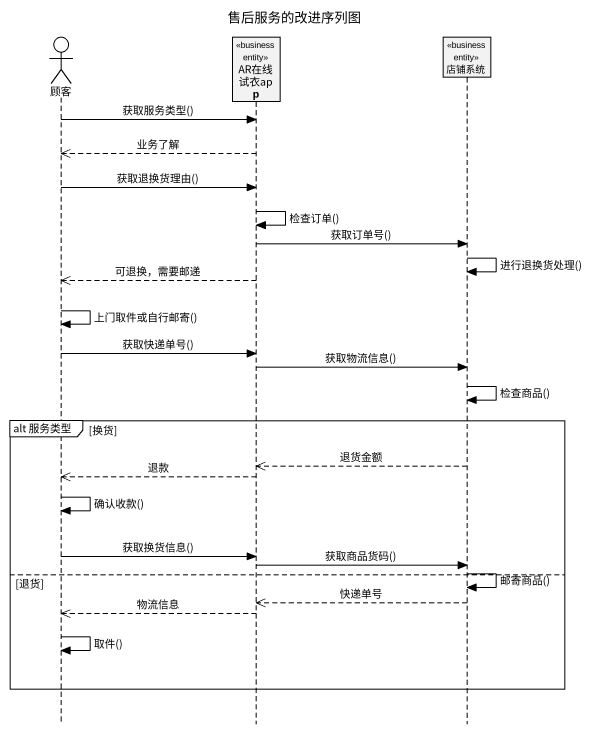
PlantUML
@startuml
title 售后服务的改进序列图
hide footbox
actor 顾客
participant AR在线试衣app <<business entity>>
participant 店铺系统 <<business entity>>

顾客 -> AR在线试衣app : 获取服务类型()
AR在线试衣app -->> 顾客 : 业务了解
顾客 -> AR在线试衣app : 获取退换货理由()
AR在线试衣app -> AR在线试衣app : 检查订单()
AR在线试衣app -> 店铺系统 : 获取订单号()
店铺系统 -> 店铺系统 : 进行退换货处理()
AR在线试衣app -->> 顾客 : 可退换，需要邮递
顾客 -> 顾客 : 上门取件或自行邮寄()
顾客 -> AR在线试衣app : 获取快递单号()
AR在线试衣app -> 店铺系统 : 获取物流信息()
店铺系统 -> 店铺系统 : 检查商品()
group alt 服务类型 [换货]
  店铺系统 -->> AR在线试衣app : 退货金额
  AR在线试衣app -->> 顾客 : 退款
  顾客 -> 顾客 : 确认收款()
  顾客 -> AR在线试衣app : 获取换货信息()
  AR在线试衣app -> 店铺系统 : 获取商品货码()
  店铺系统 -> 店铺系统 : 邮寄商品()
else 退货
  店铺系统 -->> AR在线试衣app : 快递单号
  AR在线试衣app -->> 顾客 : 物流信息
  顾客 -> 顾客 : 取件()
end
@enduml
